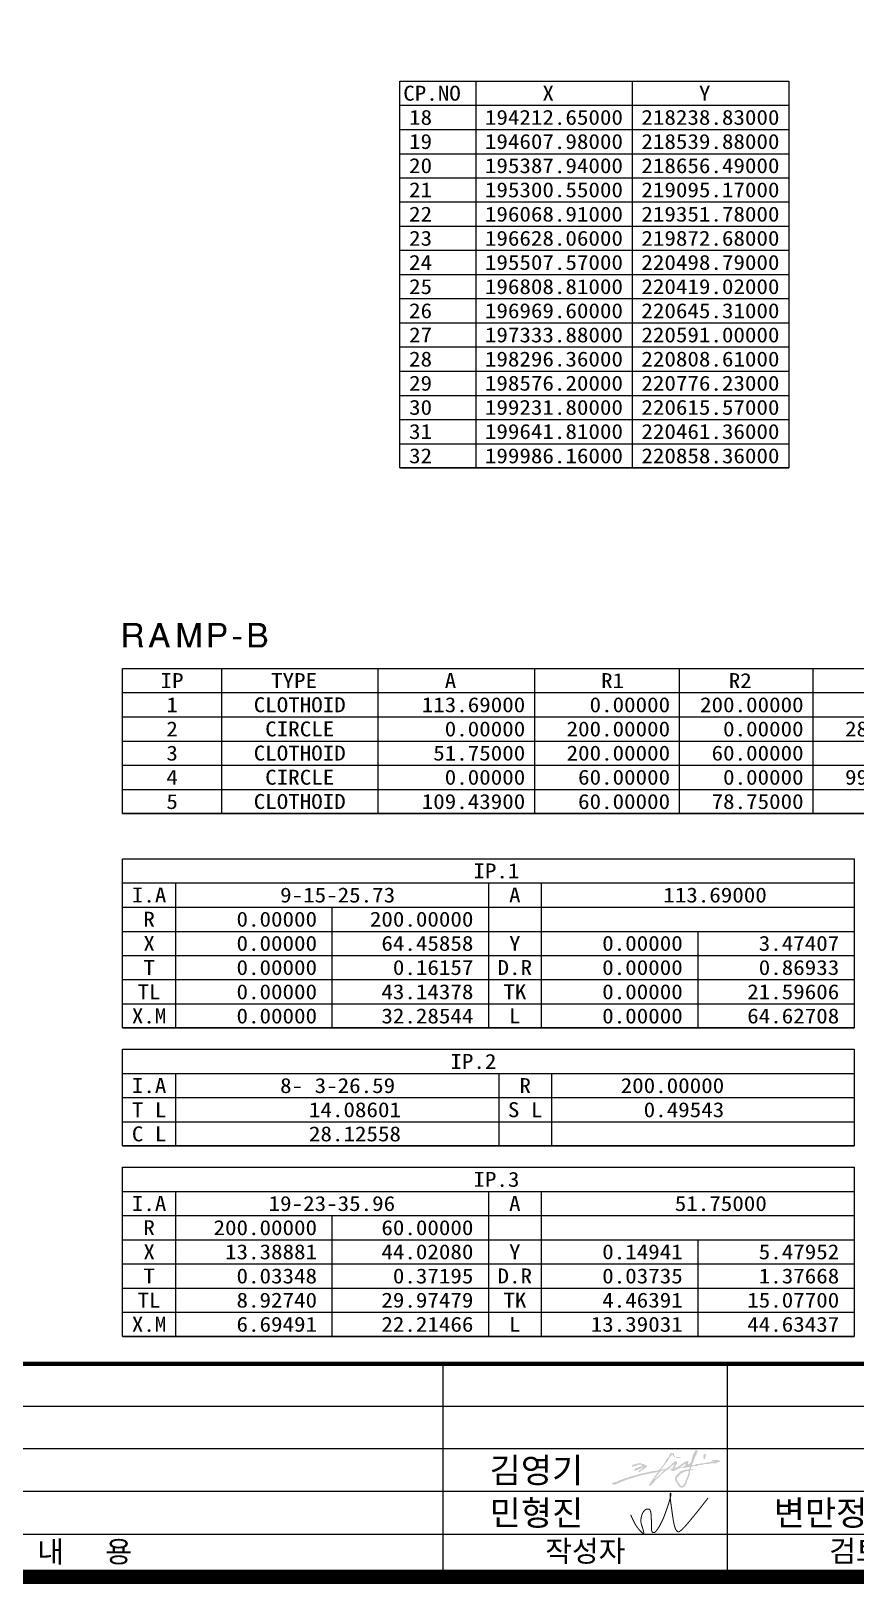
# Model space of a CAD drawing. Header units: feet. Extents: x 229381 to 233586, y 197484 to 200454.
# Drawn here: x 231446 to 232027, y 197579 to 198672 of the extents above; entities that cross this region are included whole.
import ezdxf
from ezdxf.enums import TextEntityAlignment as Align

# ---------------------------------------------------------------- set-up
doc = ezdxf.new("R2010")
doc.units = ezdxf.units.FT
doc.header["$LTSCALE"] = 10
doc.header["$MEASUREMENT"] = 0
for name, color, linetype in [('CA-TABL-LIN1', 4, 'CONTINUOUS'), ('CA-TABL-LIN2', 1, 'CONTINUOUS'), ('CA-TABL-TEX2', 3, 'CONTINUOUS'), ('CX-BORD', 3, 'CONTINUOUS'), ('CX-BORD-LIN1', 4, 'CONTINUOUS'), ('CX-BORD-LIN2', 3, 'CONTINUOUS'), ('CX-BORD-TEX2', 7, 'CONTINUOUS'), ('CX-BORD-TEX3', 6, 'CONTINUOUS'), ('CZ-TEX1', 6, 'CONTINUOUS')]:
    doc.layers.add(name, color=color, linetype=linetype)
doc.styles.add('RP2', font='DotumChe.ttf')
doc.styles.add('TB_TEXT', font='DotumChe.ttf')
doc.styles.add('TB_WBTXT', font='H2GTRE.TTF')
doc.styles.add('TB_WMTXT', font='DotumChe.ttf')

# ---------------------------------------------------------------- blocks, each defined once
blk = doc.blocks.new('CXBLKA1-KHCA')
at = {"layer": 'CX-BORD-TEX3'}
h = blk.add_hatch(color=256, dxfattribs=at)
h.paths.add_polyline_path([(482.7, 17.26), (482.68, 17.24), (482.66, 17.12), (482.62, 17.04), (482.65, 16.95), (482.61, 16.8), (482.65, 16.75), (482.64, 16.67), (482.76, 16.59), (482.85, 16.58), (482.9, 16.67), (482.85, 16.83), (482.93, 16.93), (482.97, 17.1), (483.04, 17.18), (482.92, 17.29)], flags=17)
h.paths.add_polyline_path([(478.82, 16.88), (478.8, 16.87), (478.77, 16.82), (478.84, 16.75), (479.07, 16.73), (479.4, 16.75), (479.45, 16.83), (479.38, 16.89)], flags=17)
h.paths.add_polyline_path([(480.27, 14.9), (480.2, 14.89), (479.54, 14.59), (479.04, 14.14), (478.85, 13.73), (479.11, 13.24), (479.43, 12.86), (479.56, 12.79), (479.71, 12.81), (480.07, 13.28), (480.07, 13.47), (480.4, 14.15), (480.57, 14.79), (480.53, 14.9)], flags=16)
h.paths.add_polyline_path([(480.12, 15.94), (480.1, 15.93), (480, 15.86), (479.88, 15.83), (479.77, 15.7), (479.64, 15.64), (479.45, 15.57), (479.44, 15.51), (479.54, 15.46), (479.74, 15.47), (479.8, 15.56), (479.93, 15.62), (480.02, 15.61), (480.04, 15.58), (480.08, 15.63), (480.11, 15.69), (480.09, 15.75), (480.09, 15.84), (480.18, 15.85), (480.17, 15.93)], flags=16)
h.paths.add_polyline_path([(478.56, 15.25), (478.53, 15.23), (478.45, 15.21), (478.43, 15.16), (478.49, 15.12), (478.59, 15.14), (478.59, 15.22)], flags=16)
h.paths.add_polyline_path([(478.55, 15.77), (478.54, 15.88), (477.8, 15.34), (477.67, 15.25), (478.13, 15.23), (478.24, 15.23), (478.4, 15.56)], flags=16)
h.paths.add_polyline_path([(476.92, 14.99), (476.71, 14.96), (476.23, 14.47), (476.06, 14.18), (475.88, 13.98), (475.64, 13.71), (475.86, 13.84), (476.18, 14.11), (476.61, 14.51), (476.9, 14.79), (477.1, 14.96)], flags=16)
h.paths.add_polyline_path([(469.74, 13.13), (469.77, 13.16), (469.84, 13.25), (470.07, 13.29), (470.19, 13.33), (470.24, 13.38), (470.47, 13.37), (470.53, 13.49), (470.79, 13.54), (470.9, 13.64), (471.1, 13.66), (471.26, 13.78), (471.43, 13.78), (471.51, 13.87), (471.98, 13.95), (472.32, 14.12), (472.87, 14.24), (473.35, 14.37), (473.97, 14.55), (474.69, 14.71), (475.44, 14.87), (476.15, 14.97), (476.32, 14.99), (476.65, 15.37), (476.93, 15.69), (477.23, 16.15), (477.41, 16.51), (477.75, 16.84), (477.92, 17.31), (478.08, 17.45), (478.41, 17.43), (478.48, 17.23), (478.54, 17.04), (478.62, 16.98), (478.68, 16.9), (478.58, 16.85), (478.4, 16.96), (478.32, 17.11), (478.25, 17.22), (478.15, 17.22), (478.15, 17.08), (478, 16.96), (477.92, 16.8), (477.78, 16.64), (477.69, 16.46), (477.56, 16.3), (477.45, 16.14), (477.34, 16.03), (477.25, 15.83), (477.13, 15.69), (476.72, 15.19), (476.59, 15.1), (477.05, 15.13), (477.31, 15.19), (477.68, 15.45), (478.03, 15.73), (478.33, 16.03), (478.58, 16.2), (478.7, 16.29), (478.89, 16.23), (478.91, 15.98), (478.76, 15.75), (478.62, 15.44), (478.52, 15.43), (478.57, 15.37), (478.84, 15.38), (479.33, 15.65), (479.53, 15.87), (479.82, 16.02), (479.99, 16.16), (480.22, 16.27), (480.44, 16.3), (480.56, 16.22), (480.48, 16.08), (480.44, 15.96), (480.45, 15.78), (480.59, 15.9), (480.8, 16.02), (480.92, 16.23), (480.99, 16.58), (481.13, 17.04), (481.22, 17.3), (481.32, 17.49), (481.42, 17.63), (481.51, 17.8), (481.76, 17.83), (481.81, 17.66), (481.74, 17.55), (481.68, 17.32), (481.64, 17.2), (481.53, 17.05), (481.44, 16.84), (481.36, 16.63), (481.27, 16.49), (481.26, 16.3), (481.2, 16.14), (481.13, 15.99), (481.06, 15.84), (481.04, 15.74), (481.41, 15.74), (481.51, 15.85), (481.76, 15.89), (482.04, 15.89), (482.31, 15.96), (482.77, 16.01), (482.95, 16.05), (483.23, 16.13), (483.52, 16.11), (483.68, 16.21), (483.91, 16.24), (484.27, 16.26), (484.32, 16.32), (483.8, 16.34), (483.87, 16.46), (484.13, 16.46), (484.72, 16.46), (484.88, 16.35), (485.07, 16.32), (484.97, 16.24), (484.86, 16.16), (484.58, 16.13), (484.43, 15.99), (483.7, 15.99), (483.34, 15.87), (482.72, 15.88), (482.48, 15.75), (481.99, 15.75), (481.7, 15.62), (481.24, 15.63), (481.05, 15.53), (480.92, 15.44), (480.87, 15.25), (480.85, 15.14), (481.18, 15.15), (481.23, 15.03), (480.91, 14.99), (480.74, 15.01), (480.69, 14.35), (480.48, 13.83), (480.31, 13.45), (480.24, 13.14), (480.07, 12.86), (479.73, 12.56), (479.32, 12.6), (478.94, 13.13), (478.63, 13.62), (478.68, 14.1), (479.35, 14.83), (480.01, 15.05), (480.66, 15.15), (480.74, 15.45), (480.63, 15.49), (480.42, 15.47), (480.29, 15.38), (479.45, 15.37), (478.95, 15.16), (478.7, 15), (478.46, 14.91), (478.14, 14.91), (478.09, 15.12), (477.71, 15.15), (477.34, 14.94), (476.68, 14.38), (476.38, 14.02), (476.04, 13.79), (475.64, 13.29), (475.29, 12.94), (475, 12.76), (474.94, 12.92), (475.33, 13.51), (475.94, 14.36), (476.23, 14.8), (475.77, 14.67), (475.39, 14.61), (475.07, 14.54), (474.04, 14.33), (472.84, 14), (471.64, 13.6), (470.86, 13.28), (470.17, 12.98), (469.83, 13.02)])
h.paths.add_polyline_path([(472.52, 15.56), (472.53, 15.6), (472.62, 15.67), (472.66, 15.8), (472.77, 15.8), (472.89, 15.84), (473.04, 15.86), (473.25, 15.86), (473.31, 15.98), (473.81, 15.98), (473.95, 15.93), (474, 15.86), (474.21, 15.88), (474.3, 15.78), (474.41, 15.78), (474.44, 15.7), (474.51, 15.65), (474.55, 15.7), (474.61, 15.74), (474.68, 15.72), (474.7, 15.66), (474.65, 15.58), (474.64, 15.45), (474.51, 15.36), (474.1, 15.07), (473.67, 14.81), (473.59, 14.73), (473.5, 14.75), (473.48, 14.87), (473.54, 14.92), (473.82, 15.08), (473.99, 15.2), (474.05, 15.31), (474.16, 15.3), (474.17, 15.41), (474.07, 15.44), (473.97, 15.37), (473.98, 15.3), (473.81, 15.29), (473.72, 15.2), (473.51, 15.15), (473.47, 15.09), (473.22, 15.05), (473.07, 14.94), (472.91, 14.95), (472.92, 15.12), (473.01, 15.26), (473.19, 15.31), (473.32, 15.31), (473.44, 15.39), (473.65, 15.51), (473.88, 15.55), (474.04, 15.54), (473.94, 15.65), (473.96, 15.74), (473.91, 15.77), (473.61, 15.8), (473.4, 15.79), (473.31, 15.7), (473.23, 15.61), (472.92, 15.61), (472.76, 15.51), (472.59, 15.51)], flags=17)
at = {"layer": 'CX-BORD-LIN1', "const_width": 2}
blk.add_lwpolyline([(796, 0), (0, 0), (0, 554), (796, 554)], close=True, dxfattribs=at)
at = {"layer": 'CX-BORD-LIN1'}
for points, const_width in [([(796, 30), (0, 30)], 0.6), ([(566, 6), (270, 6)], 0.2)]:
    blk.add_lwpolyline(points, dxfattribs=dict(at, const_width=const_width))
for points in [[(446, 0), (446, 30)], [(486, 0), (486, 30)]]:
    blk.add_lwpolyline(points, dxfattribs=at)
at = {"layer": 'CX-BORD-LIN2'}
for points in [[(566, 24), (270, 24)], [(566, 18), (270, 18)], [(566, 12), (270, 12)]]:
    blk.add_lwpolyline(points, dxfattribs=at)
at = {"layer": 'CX-BORD-TEX3', "const_width": 0.143}
blk.add_lwpolyline([(472.39, 8.74), (472.61, 8.23), (472.82, 7.8), (473.01, 7.44), (473.19, 7.15), (473.36, 6.91), (473.51, 6.72), (473.64, 6.57), (473.77, 6.44), (473.87, 6.33), (473.96, 6.25), (474.04, 6.18), (474.11, 6.14), (474.16, 6.11), (474.19, 6.11), (474.22, 6.13), (474.23, 6.16), (474.23, 6.22), (474.22, 6.29), (474.21, 6.38), (474.18, 6.48), (474.15, 6.59), (474.12, 6.7), (474.08, 6.81), (474.05, 6.93), (474.01, 7.03), (473.98, 7.14), (473.95, 7.24), (473.92, 7.33), (473.89, 7.43), (473.87, 7.52), (473.85, 7.61), (473.84, 7.7), (473.83, 7.79), (473.83, 7.88), (473.83, 7.97), (473.83, 8.06), (473.84, 8.15), (473.85, 8.24), (473.87, 8.34), (473.89, 8.43), (473.92, 8.53), (473.94, 8.63), (473.97, 8.72), (474.01, 8.82), (474.04, 8.91), (474.08, 9), (474.13, 9.08), (474.17, 9.15), (474.22, 9.22), (474.27, 9.28), (474.32, 9.34), (474.38, 9.38), (474.43, 9.42), (474.48, 9.46), (474.53, 9.48), (474.58, 9.51), (474.63, 9.52), (474.68, 9.54), (474.72, 9.55), (474.76, 9.55), (474.8, 9.55), (474.84, 9.55), (474.88, 9.55), (474.91, 9.54), (474.95, 9.53), (474.98, 9.52), (475.01, 9.51), (475.04, 9.49), (475.06, 9.47), (475.09, 9.44), (475.11, 9.41), (475.13, 9.36), (475.16, 9.31), (475.18, 9.25), (475.2, 9.18), (475.21, 9.09), (475.23, 8.99), (475.25, 8.87), (475.26, 8.74), (475.27, 8.59), (475.28, 8.41), (475.29, 8.23), (475.3, 8.03), (475.3, 7.83), (475.31, 7.63), (475.31, 7.43), (475.32, 7.25), (475.32, 7.09), (475.32, 6.96), (475.32, 6.84), (475.33, 6.74), (475.33, 6.66), (475.34, 6.59), (475.34, 6.53), (475.35, 6.48), (475.37, 6.44), (475.39, 6.4), (475.41, 6.36), (475.43, 6.32), (475.46, 6.29), (475.49, 6.27), (475.52, 6.25), (475.56, 6.24), (475.6, 6.23), (475.64, 6.23), (475.69, 6.23), (475.74, 6.25), (475.79, 6.28), (475.85, 6.33), (475.91, 6.39), (475.99, 6.47), (476.07, 6.57), (476.16, 6.69), (476.25, 6.83), (476.36, 7), (476.47, 7.18), (476.58, 7.4), (476.7, 7.63), (476.83, 7.89), (476.95, 8.17), (477.08, 8.47), (477.2, 8.79), (477.32, 9.12), (477.44, 9.45), (477.55, 9.77), (477.65, 10.08), (477.75, 10.37), (477.82, 10.62), (477.89, 10.84), (477.94, 11.03), (477.98, 11.18), (478.01, 11.31), (478.03, 11.41), (478.04, 11.49), (478.05, 11.56), (478.06, 11.61), (478.06, 11.66), (478.06, 11.7), (478.05, 11.72), (478.05, 11.75), (478.04, 11.76), (478.03, 11.77), (478.02, 11.77), (478, 11.77), (477.99, 11.76), (477.98, 11.75), (477.96, 11.73), (477.95, 11.69), (477.94, 11.65), (477.93, 11.59), (477.93, 11.51), (477.93, 11.42), (477.94, 11.3), (477.95, 11.17), (477.97, 11.01), (477.99, 10.84), (478.01, 10.64), (478.04, 10.44), (478.07, 10.21), (478.1, 9.97), (478.14, 9.71), (478.18, 9.44), (478.21, 9.17), (478.25, 8.89), (478.29, 8.62), (478.33, 8.36), (478.37, 8.11), (478.4, 7.88), (478.44, 7.68), (478.48, 7.49), (478.52, 7.33), (478.55, 7.19), (478.59, 7.06), (478.63, 6.94), (478.67, 6.84), (478.71, 6.75), (478.75, 6.67), (478.79, 6.6), (478.83, 6.54), (478.88, 6.48), (478.92, 6.44), (478.96, 6.4), (479, 6.37), (479.04, 6.35), (479.08, 6.33), (479.13, 6.33), (479.17, 6.34), (479.23, 6.36), (479.3, 6.41), (479.38, 6.47), (479.48, 6.55), (479.6, 6.66), (479.75, 6.8), (479.94, 6.99), (480.2, 7.28), (480.55, 7.68), (481.01, 8.24), (481.61, 8.97), (482.36, 9.91), (483.29, 11.1)], dxfattribs=at)
at = {"layer": 'CX-BORD-LIN1', "style": 'TB_TEXT'}
for tag, height, p in [('TR_RDAT4', 3.5, (317.5, 27)), ('TR_DGN4', 3.5, (459.12, 27)), ('TR_CHK4', 3.5, (499.12, 27)), ('TR_APP4', 3.5, (539.12, 27)), ('TR_RNUM4', 3, (285.11, 26.64)), ('TR_RNUM3', 3, (285.11, 20.64)), ('TR_RDAT3', 3.5, (317.5, 21)), ('TR_DGN3', 3.5, (459.12, 21)), ('TR_CHK3', 3.5, (499.12, 21)), ('TR_APP3', 3.5, (539.12, 21)), ('TR_RNUM2', 3, (285.11, 14.64)), ('TR_RDAT2', 3.5, (317.5, 15)), ('TR_DGN2', 3.5, (459.12, 15)), ('TR_CHK2', 3.5, (499.12, 15)), ('TR_APP2', 3.5, (539.12, 15)), ('TR_RNUM1', 3, (285.11, 8.64)), ('TR_RDAT1', 3.5, (317.5, 9)), ('TR_DGN1', 3.5, (459.12, 9)), ('TR_CHK1', 3.5, (499.12, 9)), ('TR_APP1', 3.5, (539.12, 9))]:
    blk.add_attdef(tag, text='', height=height, dxfattribs=at).set_placement(p, align=Align.MIDDLE_CENTER)
for tag, p in [('TR_RCON4', (342.3, 27)), ('TR_RCON3', (342.3, 21)), ('TR_RCON2', (342.3, 15)), ('TR_RCON1', (342.3, 9))]:
    blk.add_attdef(tag, text='', height=3.5, dxfattribs=at).set_placement(p, align=Align.MIDDLE_LEFT)
at = {"layer": 'CX-BORD-LIN2', "style": 'TB_TEXT'}
blk.add_attdef('TD_VERSION', text='', height=3, rotation=90, dxfattribs=at).set_placement((800.5, 48.01), align=Align.MIDDLE_CENTER)
at = {"layer": 'CX-BORD-TEX2', "style": 'TB_WMTXT'}
for tag, height, p in [('TB_CNAME', 5, (15.34, 531.83)), ('TB_CSCOP', 4, (16.63, 523.83))]:
    blk.add_attdef(tag, text='', height=height, dxfattribs=at).set_placement(p, align=Align.BOTTOM_LEFT)
at = {"layer": 'CX-BORD-TEX2', "style": 'TB_WBTXT'}
for tag, height, p in [('TB_MTITIL', 10, (398, 533.33)), ('TB_STITL', 7, (398, 518.33))]:
    blk.add_attdef(tag, text='', height=height, dxfattribs=at).set_placement(p, align=Align.MIDDLE_CENTER)
at = {"layer": 'CX-BORD-TEX3', "style": 'TB_TEXT'}
for s, p in [('내   용', (395.5, 3.58)), ('작성자', (466, 3.66)), ('검토자', (506, 3.66))]:
    blk.add_text(s, height=3, dxfattribs=at).set_placement(p, align=Align.MIDDLE)
for tag, height, p in [('TD_DCOMP', 4.5, (217.5, 25)), ('TD_CSECT', 4.5, (611, 25)), ('TD_CDIST', 4.5, (656, 25)), ('TD_DNAME_TOP', 4.5, (755, 25)), ('TD_DNAME_MAIN', 4.5, (755, 19.01)), ('TD_HSCAL', 4.5, (626.7, 15.24)), ('TD_VSCAL', 4.5, (655.78, 15.24)), ('TD_CCOMP', 4.5, (217.5, 15)), ('TD_DNAME_BOT', 3, (755, 13.65)), ('TD_CNAME', 5, (65, 5.75)), ('TD_FIELD', 4.5, (182.5, 5.53)), ('TD_CSTEP', 4.5, (253.24, 5.53)), ('TD_DWGCODE', 4.5, (641, 5.39)), ('TD_DWGNO', 4.5, (755, 5.39))]:
    blk.add_attdef(tag, text='', height=height, dxfattribs=at).set_placement(p, align=Align.MIDDLE_CENTER)

msp = doc.modelspace()

# ---------------------------------------------------------------- linework, layer by layer
at = {"layer": 'CA-TABL-LIN1', "linetype": 'Continuous'}
for p, q in [((231705.4, 198636.7), (231979.2, 198636.7)), ((231705.4, 198364.5), (231705.4, 198636.7)), ((231979.2, 198636.7), (231979.2, 198364.5)), ((231979.2, 198364.5), (231705.4, 198364.5)), ((231705.4, 198364.5), (231979.2, 198364.5)), ((231510.2, 198223.3), (232090.1, 198223.3)), ((231510.2, 198121.2), (231510.2, 198223.3)), ((232090.1, 198121.2), (231510.2, 198121.2)), ((231510.2, 198121.2), (232090.1, 198121.2)), ((231510.2, 198089.4), (232025.3, 198089.4)), ((231510.2, 197970.3), (231510.2, 198089.4)), ((232025.3, 198089.4), (232025.3, 197970.3)), ((232025.3, 197970.3), (231510.2, 197970.3)), ((231510.2, 197970.3), (232025.3, 197970.3)), ((231510.2, 197955.3), (232025.3, 197955.3)), ((231510.2, 197887.3), (231510.2, 197955.3)), ((232025.3, 197955.3), (232025.3, 197887.3)), ((232025.3, 197887.3), (231510.2, 197887.3)), ((231510.2, 197887.3), (232025.3, 197887.3)), ((231510.2, 197872.3), (232025.3, 197872.3)), ((231510.2, 197753.2), (231510.2, 197872.3)), ((232025.3, 197872.3), (232025.3, 197753.2)), ((232025.3, 197753.2), (231510.2, 197753.2)), ((231510.2, 197753.2), (232025.3, 197753.2))]:
    msp.add_line(p, q, dxfattribs=at)
at = {"layer": 'CA-TABL-LIN2', "linetype": 'Continuous'}
for p, q in [((231758.9, 198636.7), (231758.9, 198364.5)), ((231869, 198636.7), (231869, 198364.5)), ((231705.4, 198619.7), (231979.2, 198619.7)), ((231705.4, 198602.6), (231979.2, 198602.6)), ((231705.4, 198585.6), (231979.2, 198585.6)), ((231705.4, 198568.6), (231979.2, 198568.6)), ((231705.4, 198551.6), (231979.2, 198551.6)), ((231705.4, 198534.6), (231979.2, 198534.6)), ((231705.4, 198517.6), (231979.2, 198517.6)), ((231705.4, 198500.6), (231979.2, 198500.6)), ((231705.4, 198483.6), (231979.2, 198483.6)), ((231705.4, 198466.6), (231979.2, 198466.6)), ((231705.4, 198449.6), (231979.2, 198449.6)), ((231705.4, 198432.5), (231979.2, 198432.5)), ((231705.4, 198415.5), (231979.2, 198415.5)), ((231705.4, 198398.5), (231979.2, 198398.5)), ((231705.4, 198381.5), (231979.2, 198381.5)), ((231579.8, 198223.3), (231579.8, 198121.2)), ((231690, 198223.3), (231690, 198121.2)), ((231800.2, 198223.3), (231800.2, 198121.2)), ((231902.2, 198223.3), (231902.2, 198121.2)), ((231996.2, 198223.3), (231996.2, 198121.2)), ((231510.2, 198206.3), (232090.1, 198206.3)), ((231510.2, 198189.2), (232090.1, 198189.2)), ((231510.2, 198172.2), (232090.1, 198172.2)), ((231510.2, 198155.2), (232090.1, 198155.2)), ((231510.2, 198138.2), (232090.1, 198138.2)), ((231510.2, 198072.4), (232025.3, 198072.4)), ((231547.4, 198072.4), (231547.4, 197970.3)), ((231767.8, 198072.4), (231767.8, 197970.3)), ((231805, 198072.4), (231805, 197970.3)), ((231510.2, 198055.3), (232025.3, 198055.3)), ((231657.6, 198055.3), (231657.6, 197970.3)), ((231510.2, 198038.3), (232025.3, 198038.3)), ((231915.2, 198038.3), (231915.2, 197970.3)), ((231510.2, 198021.3), (232025.3, 198021.3)), ((231510.2, 198004.3), (232025.3, 198004.3)), ((231510.2, 197987.3), (232025.3, 197987.3)), ((231510.2, 197938.3), (232025.3, 197938.3)), ((231547.4, 197938.3), (231547.4, 197887.3)), ((231775, 197938.3), (231775, 197887.3)), ((231812.3, 197938.3), (231812.3, 197887.3)), ((231510.2, 197921.3), (232025.3, 197921.3)), ((231510.2, 197904.3), (232025.3, 197904.3)), ((231510.2, 197855.3), (232025.3, 197855.3)), ((231547.4, 197855.3), (231547.4, 197753.2)), ((231767.8, 197855.3), (231767.8, 197753.2)), ((231805, 197855.3), (231805, 197753.2)), ((231510.2, 197838.3), (232025.3, 197838.3)), ((231657.6, 197838.3), (231657.6, 197753.2)), ((231510.2, 197821.3), (232025.3, 197821.3)), ((231915.2, 197821.3), (231915.2, 197753.2)), ((231510.2, 197804.2), (232025.3, 197804.2)), ((231510.2, 197787.2), (232025.3, 197787.2)), ((231510.2, 197770.2), (232025.3, 197770.2))]:
    msp.add_line(p, q, dxfattribs=at)
at = {"layer": 'CZ-TEX1'}
for points in [[(231510.8, 198255.3), (231510.8, 198255.2), (231510.8, 198255.3), (231520.3, 198255.2)], [(231510.8, 198255.2), (231510.8, 198254.5), (231520.3, 198255.2), (231522.3, 198254.5)], [(231510.8, 198254.5), (231510.8, 198253.8), (231522.3, 198254.5), (231523.1, 198253.8)], [(231510.8, 198253.8), (231510.8, 198253.4), (231523.1, 198253.8), (231523.3, 198253.4)], [(231510.8, 198253.4), (231510.8, 198253), (231513.1, 198253.4), (231513.1, 198253)], [(231510.8, 198253), (231510.8, 198252.3), (231513.1, 198253), (231513.1, 198252.3)], [(231510.8, 198252.3), (231510.8, 198252), (231513.1, 198252.3), (231513.1, 198252)], [(231510.8, 198252), (231510.8, 198251), (231513.1, 198252), (231513.1, 198251)], [(231510.8, 198251), (231510.8, 198249.5), (231513.1, 198251), (231513.1, 198249.5)], [(231510.8, 198249.5), (231510.8, 198249.2), (231513.1, 198249.5), (231513.1, 198249.2)], [(231510.8, 198249.2), (231510.8, 198248.7), (231513.1, 198249.2), (231513.1, 198248.7)], [(231510.8, 198248.7), (231510.8, 198248.3), (231513.1, 198248.7), (231513.1, 198248.3)], [(231510.8, 198248.3), (231510.8, 198247.6), (231513.1, 198248.3), (231513.1, 198247.6)], [(231510.8, 198247.6), (231510.8, 198247.5), (231513.1, 198247.6), (231513.1, 198247.5)], [(231510.8, 198247.5), (231510.8, 198247.4), (231513.1, 198247.5), (231513.1, 198247.4)], [(231510.8, 198247.4), (231510.8, 198246.7), (231522.6, 198247.4), (231521.8, 198246.7)], [(231510.8, 198246.7), (231510.8, 198246.5), (231521.8, 198246.7), (231521.8, 198246.5)], [(231519.6, 198247.5), (231519.3, 198247.4), (231522.7, 198247.5), (231522.6, 198247.4)], [(231519.5, 198253.4), (231520.6, 198253), (231523.3, 198253.4), (231523.4, 198253)], [(231520.2, 198247.6), (231519.6, 198247.5), (231522.8, 198247.6), (231522.7, 198247.5)], [(231521, 198248.3), (231520.2, 198247.6), (231523.3, 198248.3), (231522.8, 198247.6)], [(231520.6, 198253), (231521.3, 198252.3), (231523.4, 198253), (231523.7, 198252.3)], [(231521.3, 198248.7), (231521, 198248.3), (231523.5, 198248.7), (231523.3, 198248.3)], [(231521.3, 198252.3), (231521.4, 198252), (231523.7, 198252.3), (231523.8, 198252)], [(231521.5, 198249.2), (231521.3, 198248.7), (231523.7, 198249.2), (231523.5, 198248.7)], [(231521.4, 198252), (231521.7, 198251), (231523.8, 198252), (231523.8, 198251)], [(231521.6, 198249.5), (231521.5, 198249.2), (231523.8, 198249.5), (231523.7, 198249.2)], [(231521.7, 198251), (231521.6, 198249.5), (231523.8, 198251), (231523.8, 198249.5)], [(231532.4, 198248.7), (231531.7, 198246.6), (231534.7, 198248.7), (231533.9, 198246.6)], [(231533.7, 198252.1), (231532.4, 198248.7), (231535.9, 198252.1), (231534.7, 198248.7)], [(231533.8, 198252.3), (231533.7, 198252.1), (231536, 198252.3), (231536.3, 198252.1)], [(231534.8, 198255.2), (231533.8, 198252.3), (231537.6, 198255.2), (231538.6, 198252.3)], [(231534.9, 198255.3), (231537.6, 198255.2), (231534.9, 198255.3), (231534.8, 198255.2)], [(231536, 198252.3), (231535.9, 198252.1), (231538.6, 198252.3), (231538.7, 198252.1)], [(231536.3, 198252.1), (231537.4, 198248.7), (231538.7, 198252.1), (231539.9, 198248.7)], [(231537.4, 198248.7), (231538.1, 198246.6), (231539.9, 198248.7), (231540.6, 198246.6)], [(231548.9, 198255.3), (231548.9, 198255.2), (231548.9, 198255.3), (231552.1, 198255.2)], [(231548.9, 198255.2), (231548.9, 198254.3), (231552.1, 198255.2), (231552.4, 198254.3)], [(231548.9, 198254.3), (231548.9, 198251.7), (231552.4, 198254.3), (231553.3, 198251.7)], [(231548.9, 198251.7), (231548.9, 198251.6), (231553.3, 198251.7), (231553.3, 198251.6)], [(231548.9, 198251.6), (231548.9, 198248), (231551.2, 198251.6), (231551.2, 198248)], [(231548.9, 198248), (231548.9, 198247.7), (231551.2, 198248), (231551.2, 198247.7)], [(231548.9, 198247.7), (231548.9, 198246.7), (231551.2, 198247.7), (231551.2, 198246.7)], [(231548.9, 198246.7), (231548.9, 198246.1), (231551.2, 198246.7), (231551.2, 198246.1)], [(231551.3, 198251.6), (231551.4, 198251.6), (231553.3, 198251.6), (231553.4, 198251.6)], [(231551.4, 198251.6), (231552.5, 198248), (231553.4, 198251.6), (231554.5, 198248)], [(231552.5, 198248), (231552.7, 198247.7), (231554.5, 198248), (231554.6, 198247.7)], [(231552.7, 198247.7), (231553, 198246.7), (231554.6, 198247.7), (231555, 198246.7)], [(231553, 198246.7), (231553.2, 198246.1), (231555, 198246.7), (231555.2, 198246.1)], [(231559, 198246.7), (231558.8, 198246.1), (231561, 198246.7), (231560.8, 198246.1)], [(231559.3, 198247.7), (231559, 198246.7), (231561.3, 198247.7), (231561, 198246.7)], [(231559.4, 198248), (231559.3, 198247.7), (231561.4, 198248), (231561.3, 198247.7)], [(231560.6, 198251.6), (231559.4, 198248), (231562.6, 198251.6), (231561.4, 198248)], [(231560.7, 198251.7), (231560.6, 198251.6), (231562.9, 198251.7), (231562.9, 198251.6)], [(231560.6, 198251.6), (231560.6, 198251.6), (231562.7, 198251.6), (231562.6, 198251.6)], [(231561.5, 198254.3), (231560.7, 198251.7), (231565.1, 198254.3), (231565.1, 198251.7)], [(231561.9, 198255.2), (231561.5, 198254.3), (231565.1, 198255.2), (231565.1, 198254.3)], [(231561.9, 198255.3), (231561.9, 198255.2), (231565.1, 198255.3), (231565.1, 198255.2)], [(231562.9, 198251.7), (231562.7, 198251.6), (231565.1, 198251.7), (231565.1, 198251.6)], [(231562.9, 198251.6), (231562.9, 198248), (231565.1, 198251.6), (231565.1, 198248)], [(231562.9, 198248), (231562.9, 198247.7), (231565.1, 198248), (231565.1, 198247.7)], [(231562.9, 198247.7), (231562.9, 198246.7), (231565.1, 198247.7), (231565.1, 198246.7)], [(231562.9, 198246.7), (231562.9, 198246.1), (231565.1, 198246.7), (231565.1, 198246.1)], [(231570.9, 198255.3), (231570.9, 198254.9), (231579.1, 198255.3), (231580.7, 198254.9)], [(231570.9, 198254.9), (231570.9, 198254.5), (231580.7, 198254.9), (231581.4, 198254.5)], [(231570.9, 198254.5), (231570.9, 198253.7), (231581.4, 198254.5), (231582.3, 198253.7)], [(231570.9, 198253.7), (231570.9, 198253.4), (231582.3, 198253.7), (231582.5, 198253.4)], [(231570.9, 198253.4), (231570.9, 198253.1), (231573.1, 198253.4), (231573.1, 198253.1)], [(231570.9, 198253.1), (231570.9, 198252.7), (231573.1, 198253.1), (231573.1, 198252.7)], [(231570.9, 198252.7), (231570.9, 198252.3), (231573.1, 198252.7), (231573.1, 198252.3)], [(231570.9, 198252.3), (231570.9, 198251.4), (231573.1, 198252.3), (231573.1, 198251.4)], [(231570.9, 198251.4), (231570.9, 198250.9), (231573.1, 198251.4), (231573.1, 198250.9)], [(231570.9, 198250.9), (231570.9, 198249.8), (231573.1, 198250.9), (231573.1, 198249.8)], [(231570.9, 198249.8), (231570.9, 198249.6), (231573.1, 198249.8), (231573.1, 198249.6)], [(231570.9, 198249.6), (231570.9, 198248.6), (231573.1, 198249.6), (231573.1, 198248.6)], [(231570.9, 198248.6), (231570.9, 198248.5), (231573.1, 198248.6), (231573.1, 198248.5)], [(231570.9, 198248.5), (231570.9, 198247.6), (231573.1, 198248.5), (231573.1, 198247.6)], [(231570.9, 198247.6), (231570.9, 198247.5), (231573.1, 198247.6), (231573.1, 198247.5)], [(231570.9, 198247.5), (231570.9, 198247.3), (231573.1, 198247.5), (231573.1, 198247.3)], [(231570.9, 198247.3), (231570.9, 198246.7), (231582.5, 198247.3), (231581.9, 198246.7)], [(231570.9, 198246.7), (231570.9, 198246.3), (231581.9, 198246.7), (231581.6, 198246.3)], [(231579.3, 198247.5), (231578.9, 198247.3), (231582.6, 198247.5), (231582.5, 198247.3)], [(231579, 198253.4), (231579.7, 198253.1), (231582.5, 198253.4), (231582.6, 198253.1)], [(231579.8, 198247.6), (231579.3, 198247.5), (231582.7, 198247.6), (231582.6, 198247.5)], [(231579.7, 198253.1), (231580.2, 198252.7), (231582.6, 198253.1), (231582.9, 198252.7)], [(231580.7, 198248.5), (231579.8, 198247.6), (231583.1, 198248.5), (231582.7, 198247.6)], [(231580.2, 198252.7), (231580.6, 198252.3), (231582.9, 198252.7), (231583, 198252.3)], [(231580.6, 198252.3), (231581, 198251.4), (231583, 198252.3), (231583.2, 198251.4)], [(231581.1, 198249.6), (231580.7, 198248.6), (231583.2, 198249.6), (231583.1, 198248.6)], [(231580.7, 198248.6), (231580.7, 198248.5), (231583.1, 198248.6), (231583.1, 198248.5)], [(231581, 198251.4), (231581, 198250.9), (231583.2, 198251.4), (231583.3, 198250.9)], [(231581, 198250.9), (231581, 198249.8), (231583.3, 198250.9), (231583.3, 198249.8)], [(231581, 198249.8), (231581.1, 198249.6), (231583.3, 198249.8), (231583.2, 198249.6)], [(231599.1, 198255.3), (231599.1, 198255.2), (231599.1, 198255.3), (231607.7, 198255.2)], [(231599.1, 198255.2), (231599.1, 198254.5), (231607.7, 198255.2), (231609.4, 198254.5)], [(231599.1, 198254.5), (231599.1, 198253.4), (231609.4, 198254.5), (231610.5, 198253.4)], [(231599.1, 198253.4), (231599.1, 198253.3), (231601.4, 198253.4), (231601.4, 198253.3)], [(231599.1, 198253.3), (231599.1, 198252.7), (231601.4, 198253.3), (231601.4, 198252.7)], [(231599.1, 198252.7), (231599.1, 198252), (231601.4, 198252.7), (231601.4, 198252)], [(231599.1, 198252), (231599.1, 198251.6), (231601.4, 198252), (231601.4, 198251.6)], [(231599.1, 198251.6), (231599.1, 198251.2), (231601.4, 198251.6), (231601.4, 198251.2)], [(231599.1, 198251.2), (231599.1, 198250.5), (231601.4, 198251.2), (231601.4, 198250.5)], [(231599.1, 198250.5), (231599.1, 198249.7), (231601.4, 198250.5), (231601.4, 198249.7)], [(231599.1, 198249.7), (231599.1, 198249.6), (231601.4, 198249.7), (231601.4, 198249.6)], [(231599.1, 198249.6), (231599.1, 198248.8), (231601.4, 198249.6), (231601.4, 198248.8)], [(231599.1, 198248.8), (231599.1, 198248.3), (231601.4, 198248.8), (231601.4, 198248.3)], [(231599.1, 198248.3), (231599.1, 198248.2), (231601.4, 198248.3), (231601.4, 198248.2)], [(231599.1, 198248.2), (231599.1, 198247.9), (231601.4, 198248.2), (231601.4, 198247.9)], [(231599.1, 198247.9), (231599.1, 198247.1), (231610, 198247.9), (231609.1, 198247.1)], [(231599.1, 198247.1), (231599.1, 198246.7), (231609.1, 198247.1), (231609.8, 198246.7)], [(231599.1, 198246.7), (231599.1, 198246.3), (231609.8, 198246.7), (231610.5, 198246.3)], [(231606.2, 198253.4), (231606.4, 198253.3), (231610.5, 198253.4), (231610.5, 198253.3)], [(231606.4, 198253.3), (231607.9, 198252.7), (231610.5, 198253.3), (231610.8, 198252.7)], [(231607.8, 198248.2), (231606.9, 198247.9), (231610.3, 198248.2), (231610, 198247.9)], [(231607.9, 198248.3), (231607.8, 198248.2), (231610.4, 198248.3), (231610.3, 198248.2)], [(231607.9, 198252.7), (231608.7, 198252), (231610.8, 198252.7), (231611.1, 198252)], [(231608.5, 198248.8), (231607.9, 198248.3), (231610.7, 198248.8), (231610.4, 198248.3)], [(231608.9, 198249.6), (231608.5, 198248.8), (231611.1, 198249.6), (231610.7, 198248.8)], [(231608.7, 198252), (231608.8, 198251.6), (231611.1, 198252), (231611.2, 198251.6)], [(231608.8, 198251.6), (231609, 198251.2), (231611.2, 198251.6), (231611.2, 198251.2)], [(231609, 198251.2), (231608.9, 198250.5), (231611.2, 198251.2), (231611.3, 198250.5)], [(231608.9, 198250.5), (231608.9, 198249.7), (231611.3, 198250.5), (231611.1, 198249.7)], [(231608.9, 198249.7), (231608.9, 198249.6), (231611.1, 198249.7), (231611.1, 198249.6)], [(231510.8, 198246.5), (231510.8, 198245.8), (231521.8, 198246.5), (231522.6, 198245.8)], [(231510.8, 198245.8), (231510.8, 198245.4), (231522.6, 198245.8), (231522.8, 198245.4)], [(231510.8, 198245.4), (231510.8, 198245.2), (231513.1, 198245.4), (231513.1, 198245.2)], [(231510.8, 198245.2), (231510.8, 198244.5), (231513.1, 198245.2), (231513.1, 198244.5)], [(231510.8, 198244.5), (231510.8, 198244.4), (231513.1, 198244.5), (231513.1, 198244.4)], [(231510.8, 198244.4), (231510.8, 198243.7), (231513.1, 198244.4), (231513.1, 198243.7)], [(231510.8, 198243.7), (231510.8, 198242.5), (231513.1, 198243.7), (231513.1, 198242.5)], [(231510.8, 198242.5), (231510.8, 198240.2), (231513.1, 198242.5), (231513.1, 198240.2)], [(231510.8, 198240.2), (231510.8, 198240), (231513.1, 198240.2), (231513.1, 198240)], [(231510.8, 198240), (231510.8, 198238.9), (231513.1, 198240), (231513.1, 198238.9)], [(231510.8, 198238.9), (231510.8, 198238.7), (231513.1, 198238.9), (231513.1, 198238.7)], [(231510.8, 198238.7), (231510.8, 198238.2), (231513.1, 198238.7), (231513.1, 198238.2)], [(231510.8, 198238.2), (231510.8, 198238.1), (231513.1, 198238.2), (231513.1, 198238.1)], [(231519.6, 198245.4), (231520.3, 198245.2), (231522.8, 198245.4), (231522.9, 198245.2)], [(231520.3, 198245.2), (231521.1, 198244.5), (231522.9, 198245.2), (231523.3, 198244.5)], [(231521.1, 198244.5), (231521.1, 198244.4), (231523.3, 198244.5), (231523.3, 198244.4)], [(231521.1, 198244.4), (231521.4, 198243.7), (231523.3, 198244.4), (231523.5, 198243.7)], [(231521.4, 198243.7), (231521.4, 198242.5), (231523.5, 198243.7), (231523.7, 198242.5)], [(231521.4, 198242.5), (231521.5, 198240.2), (231523.7, 198242.5), (231523.9, 198240.2)], [(231521.5, 198240.2), (231521.6, 198240), (231523.9, 198240.2), (231523.9, 198240)], [(231521.6, 198240), (231521.8, 198238.9), (231523.9, 198240), (231524.3, 198238.9)], [(231521.8, 198238.9), (231521.8, 198238.7), (231524.3, 198238.9), (231524.6, 198238.7)], [(231521.8, 198238.7), (231521.9, 198238.2), (231524.6, 198238.7), (231524.6, 198238.2)], [(231521.9, 198238.2), (231524.6, 198238.1), (231524.6, 198238.2), (231524.6, 198238.1)], [(231529.9, 198242), (231528.6, 198238.5), (231532.5, 198242), (231531.2, 198238.5)], [(231528.6, 198238.5), (231528.6, 198238.2), (231531.2, 198238.5), (231531.1, 198238.2)], [(231528.6, 198238.2), (231528.6, 198238.1), (231531.1, 198238.2), (231528.6, 198238.1)], [(231530.4, 198243.2), (231529.9, 198242), (231532.9, 198243.2), (231532.5, 198242)], [(231531.1, 198245.1), (231530.4, 198243.2), (231541.1, 198245.1), (231541.8, 198243.2)], [(231531.7, 198246.6), (231531.1, 198245.1), (231533.9, 198246.6), (231533.4, 198245.1)], [(231538.1, 198246.6), (231538.5, 198245.1), (231540.6, 198246.6), (231541.1, 198245.1)], [(231539.3, 198243.2), (231539.8, 198242), (231541.8, 198243.2), (231542.2, 198242)], [(231539.8, 198242), (231540.9, 198238.5), (231542.2, 198242), (231543.4, 198238.5)], [(231540.9, 198238.5), (231541.1, 198238.2), (231543.4, 198238.5), (231543.5, 198238.2)], [(231541.1, 198238.2), (231543.6, 198238.1), (231543.5, 198238.2), (231543.6, 198238.1)], [(231548.9, 198246.1), (231548.9, 198244.9), (231551.2, 198246.1), (231551.2, 198244.9)], [(231548.9, 198244.9), (231548.9, 198244.8), (231551.2, 198244.9), (231551.2, 198244.8)], [(231548.9, 198244.8), (231548.9, 198241.1), (231551.2, 198244.8), (231551.2, 198241.1)], [(231548.9, 198241.1), (231548.9, 198240.9), (231551.2, 198241.1), (231551.2, 198240.9)], [(231548.9, 198240.9), (231548.9, 198240.5), (231551.2, 198240.9), (231551.2, 198240.5)], [(231548.9, 198240.5), (231548.9, 198238.1), (231551.2, 198240.5), (231551.2, 198238.1)], [(231553.2, 198246.1), (231553.6, 198244.9), (231555.2, 198246.1), (231555.6, 198244.9)], [(231553.6, 198244.9), (231553.6, 198244.8), (231555.6, 198244.9), (231555.6, 198244.8)], [(231553.6, 198244.8), (231554.9, 198241.1), (231555.6, 198244.8), (231556.8, 198241.1)], [(231554.9, 198241.1), (231554.9, 198240.9), (231556.8, 198241.1), (231556.9, 198240.9)], [(231554.9, 198240.9), (231555.1, 198240.5), (231559.1, 198240.9), (231558.9, 198240.5)], [(231555.1, 198240.5), (231555.9, 198238.1), (231558.9, 198240.5), (231558.2, 198238.1)], [(231557.1, 198241.1), (231556.9, 198240.9), (231559.1, 198241.1), (231559.1, 198240.9)], [(231558.4, 198244.8), (231557.1, 198241.1), (231560.3, 198244.8), (231559.1, 198241.1)], [(231558.8, 198246.1), (231558.4, 198244.9), (231560.8, 198246.1), (231560.4, 198244.9)], [(231558.4, 198244.9), (231558.4, 198244.8), (231560.4, 198244.9), (231560.3, 198244.8)], [(231562.9, 198246.1), (231562.9, 198244.9), (231565.1, 198246.1), (231565.1, 198244.9)], [(231562.9, 198244.9), (231562.9, 198244.8), (231565.1, 198244.9), (231565.1, 198244.8)], [(231562.9, 198244.8), (231562.9, 198241.1), (231565.1, 198244.8), (231565.1, 198241.1)], [(231562.9, 198241.1), (231562.9, 198240.9), (231565.1, 198241.1), (231565.1, 198240.9)], [(231562.9, 198240.9), (231562.9, 198240.5), (231565.1, 198240.9), (231565.1, 198240.5)], [(231562.9, 198240.5), (231562.9, 198238.1), (231565.1, 198240.5), (231565.1, 198238.1)], [(231570.9, 198246.3), (231570.9, 198245.8), (231581.6, 198246.3), (231580.8, 198245.8)], [(231570.9, 198245.8), (231570.9, 198245.4), (231580.8, 198245.8), (231579, 198245.4)], [(231570.9, 198245.4), (231570.9, 198238.1), (231573.1, 198245.4), (231573.1, 198238.1)], [(231588, 198245.5), (231588, 198243.9), (231593.7, 198245.5), (231593.7, 198243.9)], [(231599.1, 198246.3), (231599.1, 198245.9), (231610.5, 198246.3), (231610.8, 198245.9)], [(231599.1, 198245.9), (231599.1, 198245.4), (231601.4, 198245.9), (231601.4, 198245.4)], [(231599.1, 198245.4), (231599.1, 198244.7), (231601.4, 198245.4), (231601.4, 198244.7)], [(231599.1, 198244.7), (231599.1, 198243.9), (231601.4, 198244.7), (231601.4, 198243.9)], [(231599.1, 198243.9), (231599.1, 198243.7), (231601.4, 198243.9), (231601.4, 198243.7)], [(231599.1, 198243.7), (231599.1, 198242.5), (231601.4, 198243.7), (231601.4, 198242.5)], [(231599.1, 198242.5), (231599.1, 198242.3), (231601.4, 198242.5), (231601.4, 198242.3)], [(231599.1, 198242.3), (231599.1, 198241.1), (231601.4, 198242.3), (231601.4, 198241.1)], [(231599.1, 198241.1), (231599.1, 198240.5), (231601.4, 198241.1), (231601.4, 198240.5)], [(231599.1, 198240.5), (231599.1, 198240.3), (231601.4, 198240.5), (231601.4, 198240.3)], [(231599.1, 198240.3), (231599.1, 198240), (231601.4, 198240.3), (231601.4, 198240)], [(231599.1, 198240), (231599.1, 198238.7), (231610.9, 198240), (231609.6, 198238.7)], [(231599.1, 198238.7), (231599.1, 198238.2), (231609.6, 198238.7), (231608.6, 198238.2)], [(231599.1, 198238.2), (231599.1, 198238.1), (231608.6, 198238.2), (231607.6, 198238.1)], [(231607.3, 198245.9), (231608.7, 198245.4), (231610.8, 198245.9), (231611.3, 198245.4)], [(231608.2, 198240.3), (231607.3, 198240), (231611.1, 198240.3), (231610.9, 198240)], [(231608.5, 198240.5), (231608.2, 198240.3), (231611.3, 198240.5), (231611.1, 198240.3)], [(231609.2, 198241.1), (231608.5, 198240.5), (231611.5, 198241.1), (231611.3, 198240.5)], [(231608.7, 198245.4), (231609.4, 198244.7), (231611.3, 198245.4), (231611.6, 198244.7)], [(231609.7, 198242.3), (231609.2, 198241.1), (231611.9, 198242.3), (231611.5, 198241.1)], [(231609.4, 198244.7), (231609.7, 198243.9), (231611.6, 198244.7), (231611.9, 198243.9)], [(231609.7, 198243.9), (231609.7, 198243.7), (231611.9, 198243.9), (231612, 198243.7)], [(231609.7, 198243.7), (231609.7, 198242.5), (231612, 198243.7), (231612, 198242.5)], [(231609.7, 198242.5), (231609.7, 198242.3), (231612, 198242.5), (231611.9, 198242.3)]]:
    msp.add_solid(points, dxfattribs=at)

# ---------------------------------------------------------------- block references
at = {"layer": 'CX-BORD'}
ref = msp.add_blockref('CXBLKA1-KHCA', (229506, 197584), dxfattribs=dict(at, xscale=5, yscale=4.999999999996866))
ref.add_attrib('TR_DGN1', '민형진', dxfattribs={"layer": 'CX-BORD-LIN1', "height": 17.5, "style": 'TB_TEXT', "oblique": 360}).set_placement((231801.6, 197629), align=Align.MIDDLE_CENTER)
ref.add_attrib('TR_CHK1', '변만정', dxfattribs={"layer": 'CX-BORD-LIN1', "height": 17.5, "style": 'TB_TEXT', "oblique": 360}).set_placement((232001.6, 197629), align=Align.MIDDLE_CENTER)
ref.add_attrib('TR_DGN2', '김영기', dxfattribs={"layer": 'CX-BORD-LIN1', "height": 17.5, "style": 'TB_TEXT', "oblique": 360}).set_placement((231801.6, 197659), align=Align.MIDDLE_CENTER)

# ---------------------------------------------------------------- texts
at = {"layer": 'CA-TABL-TEX2', "style": 'RP2', "width": 1.128305}
for s, height, p, p2 in [('CP.NO', 10.53, (231707.8, 198622.9), (231748.3, 198622.9)), ('X', 10.5, (231805.8, 198622.9), (231813.9, 198622.9)), ('Y', 10.5, (231916, 198622.9), (231924.1, 198622.9)), ('18', 10.53, (231711.9, 198605.9), (231728.1, 198605.9)), ('194212.65000', 10.53, (231765.3, 198605.9), (231862.5, 198605.9)), ('218238.83000', 10.53, (231875.5, 198605.9), (231972.7, 198605.9)), ('19', 10.53, (231711.9, 198588.9), (231728.1, 198588.9)), ('194607.98000', 10.53, (231765.3, 198588.9), (231862.5, 198588.9)), ('218539.88000', 10.53, (231875.5, 198588.9), (231972.7, 198588.9)), ('20', 10.53, (231711.9, 198571.9), (231728.1, 198571.9)), ('195387.94000', 10.53, (231765.3, 198571.9), (231862.5, 198571.9)), ('218656.49000', 10.53, (231875.5, 198571.9), (231972.7, 198571.9)), ('21', 10.53, (231711.9, 198554.9), (231728.1, 198554.9)), ('195300.55000', 10.53, (231765.3, 198554.9), (231862.5, 198554.9)), ('219095.17000', 10.53, (231875.5, 198554.9), (231972.7, 198554.9)), ('22', 10.53, (231711.9, 198537.8), (231728.1, 198537.8)), ('196068.91000', 10.53, (231765.3, 198537.8), (231862.5, 198537.8)), ('219351.78000', 10.53, (231875.5, 198537.8), (231972.7, 198537.8)), ('23', 10.53, (231711.9, 198520.8), (231728.1, 198520.8)), ('196628.06000', 10.53, (231765.3, 198520.8), (231862.5, 198520.8)), ('219872.68000', 10.53, (231875.5, 198520.8), (231972.7, 198520.8)), ('24', 10.53, (231711.9, 198503.8), (231728.1, 198503.8)), ('195507.57000', 10.53, (231765.3, 198503.8), (231862.5, 198503.8)), ('220498.79000', 10.53, (231875.5, 198503.8), (231972.7, 198503.8)), ('25', 10.53, (231711.9, 198486.8), (231728.1, 198486.8)), ('196808.81000', 10.53, (231765.3, 198486.8), (231862.5, 198486.8)), ('220419.02000', 10.53, (231875.5, 198486.8), (231972.7, 198486.8)), ('26', 10.53, (231711.9, 198469.8), (231728.1, 198469.8)), ('196969.60000', 10.53, (231765.3, 198469.8), (231862.5, 198469.8)), ('220645.31000', 10.53, (231875.5, 198469.8), (231972.7, 198469.8)), ('27', 10.53, (231711.9, 198452.8), (231728.1, 198452.8)), ('197333.88000', 10.53, (231765.3, 198452.8), (231862.5, 198452.8)), ('220591.00000', 10.53, (231875.5, 198452.8), (231972.7, 198452.8)), ('28', 10.53, (231711.9, 198435.8), (231728.1, 198435.8)), ('198296.36000', 10.53, (231765.3, 198435.8), (231862.5, 198435.8)), ('220808.61000', 10.53, (231875.5, 198435.8), (231972.7, 198435.8)), ('29', 10.53, (231711.9, 198418.8), (231728.1, 198418.8)), ('198576.20000', 10.53, (231765.3, 198418.8), (231862.5, 198418.8)), ('220776.23000', 10.53, (231875.5, 198418.8), (231972.7, 198418.8)), ('30', 10.53, (231711.9, 198401.8), (231728.1, 198401.8)), ('199231.80000', 10.53, (231765.3, 198401.8), (231862.5, 198401.8)), ('220615.57000', 10.53, (231875.5, 198401.8), (231972.7, 198401.8)), ('31', 10.53, (231711.9, 198384.8), (231728.1, 198384.8)), ('199641.81000', 10.53, (231765.3, 198384.8), (231862.5, 198384.8)), ('220461.36000', 10.53, (231875.5, 198384.8), (231972.7, 198384.8)), ('32', 10.53, (231711.9, 198367.7), (231728.1, 198367.7)), ('199986.16000', 10.53, (231765.3, 198367.7), (231862.5, 198367.7)), ('220858.36000', 10.53, (231875.5, 198367.7), (231972.7, 198367.7)), ('IP', 10.53, (231536.9, 198209.5), (231553.1, 198209.5)), ('TYPE', 10.53, (231614.7, 198209.5), (231647.1, 198209.5)), ('R1', 10.53, (231847.1, 198209.5), (231863.3, 198209.5)), ('R2', 10.53, (231937, 198209.5), (231953.2, 198209.5)), ('  CLOTHOID', 10.53, (231586.3, 198192.5), (231667.3, 198192.5)), ('1', 10.5, (231541, 198192.5), (231549.1, 198192.5)), ('   113.69000', 10.53, (231696.5, 198192.5), (231793.7, 198192.5)), ('    0.00000', 10.53, (231806.6, 198192.5), (231895.7, 198192.5)), (' 200.00000', 10.53, (231908.7, 198192.5), (231989.7, 198192.5)), ('2', 10.5, (231541, 198175.5), (231549.1, 198175.5)), ('   CIRCLE', 10.53, (231586.3, 198175.5), (231659.2, 198175.5)), ('     0.00000', 10.53, (231696.5, 198175.5), (231793.7, 198175.5)), ('  200.00000', 10.53, (231806.6, 198175.5), (231895.7, 198175.5)), ('   0.00000', 10.53, (231908.7, 198175.5), (231989.7, 198175.5)), ('  28.12558', 10.53, (232002.7, 198175.5), (232083.7, 198175.5)), ('  CLOTHOID', 10.53, (231586.3, 198158.5), (231667.3, 198158.5)), ('    51.75000', 10.53, (231696.5, 198158.5), (231793.7, 198158.5)), ('  200.00000', 10.53, (231806.6, 198158.5), (231895.7, 198158.5)), ('  60.00000', 10.53, (231908.7, 198158.5), (231989.7, 198158.5)), ('   CIRCLE', 10.53, (231586.3, 198141.5), (231659.2, 198141.5)), ('     0.00000', 10.53, (231696.5, 198141.5), (231793.7, 198141.5)), ('   60.00000', 10.53, (231806.6, 198141.5), (231895.7, 198141.5)), ('   0.00000', 10.53, (231908.7, 198141.5), (231989.7, 198141.5)), ('  99.00296', 10.53, (232002.7, 198141.5), (232083.7, 198141.5)), ('5', 10.5, (231541, 198124.4), (231549.1, 198124.4)), ('  CLOTHOID', 10.53, (231586.3, 198124.4), (231667.3, 198124.4)), ('   109.43900', 10.53, (231696.5, 198124.4), (231793.7, 198124.4)), ('   60.00000', 10.53, (231806.6, 198124.4), (231895.7, 198124.4)), ('  78.75000', 10.53, (231908.7, 198124.4), (231989.7, 198124.4)), ('IP.1', 10.53, (231757.2, 198075.6), (231789.6, 198075.6)), ('I.A', 10.53, (231516.7, 198058.6), (231541, 198058.6)), (' 9-15-25.73', 10.53, (231613, 198058.6), (231702.1, 198058.6)), (' 9-15-25.73', 10.53, (231613, 198058.6), (231702.1, 198058.6)), ('A', 10.5, (231782.3, 198058.6), (231790.4, 198058.6)), ('   113.69000', 10.53, (231866.6, 198058.6), (231963.8, 198058.6)), ('R', 10.5, (231524.8, 198041.6), (231532.9, 198041.6)), ('     0.00000', 10.53, (231549.9, 198041.6), (231647.1, 198041.6)), ('   200.00000', 10.53, (231660, 198041.6), (231757.2, 198041.6)), ('X', 10.5, (231524.8, 198024.6), (231532.9, 198024.6)), ('     0.00000', 10.53, (231549.9, 198024.6), (231647.1, 198024.6)), ('    64.45858', 10.53, (231660, 198024.6), (231757.2, 198024.6)), ('Y', 10.5, (231782.3, 198024.6), (231790.4, 198024.6)), ('     0.00000', 10.53, (231807.4, 198024.6), (231904.6, 198024.6)), ('     3.47407', 10.53, (231917.6, 198024.6), (232014.8, 198024.6)), ('     0.00000', 10.53, (231549.9, 198007.6), (231647.1, 198007.6)), ('     0.16157', 10.53, (231660, 198007.6), (231757.2, 198007.6)), ('D.R', 10.53, (231774.2, 198007.6), (231798.5, 198007.6)), ('     0.00000', 10.53, (231807.4, 198007.6), (231904.6, 198007.6)), ('     0.86933', 10.53, (231917.6, 198007.6), (232014.8, 198007.6)), ('TL', 10.53, (231520.7, 197990.5), (231536.9, 197990.5)), ('     0.00000', 10.53, (231549.9, 197990.5), (231647.1, 197990.5)), ('    43.14378', 10.53, (231660, 197990.5), (231757.2, 197990.5)), ('TK', 10.53, (231778.3, 197990.5), (231794.5, 197990.5)), ('     0.00000', 10.53, (231807.4, 197990.5), (231904.6, 197990.5)), ('    21.59606', 10.53, (231917.6, 197990.5), (232014.8, 197990.5)), ('X.M', 10.53, (231516.7, 197973.5), (231541, 197973.5)), ('     0.00000', 10.53, (231549.9, 197973.5), (231647.1, 197973.5)), ('    32.28544', 10.53, (231660, 197973.5), (231757.2, 197973.5)), ('L', 10.5, (231782.3, 197973.5), (231790.4, 197973.5)), ('     0.00000', 10.53, (231807.4, 197973.5), (231904.6, 197973.5)), ('    64.62708', 10.53, (231917.6, 197973.5), (232014.8, 197973.5)), ('IP.2', 10.53, (231741, 197941.5), (231773.4, 197941.5)), ('I.A', 10.53, (231516.7, 197924.5), (231541, 197924.5)), (' 8- 3-26.59', 10.53, (231613, 197924.5), (231702.1, 197924.5)), (' 8- 3-26.59', 10.53, (231613, 197924.5), (231702.1, 197924.5)), ('R', 10.5, (231789.6, 197924.5), (231797.7, 197924.5)), ('   200.00000', 10.53, (231836.6, 197924.5), (231933.8, 197924.5)), ('T L', 10.53, (231516.7, 197907.5), (231541, 197907.5)), ('    14.08601', 10.53, (231609, 197907.5), (231706.2, 197907.5)), ('S L', 10.53, (231781.5, 197907.5), (231805.8, 197907.5)), ('     0.49543', 10.53, (231836.6, 197907.5), (231933.8, 197907.5)), ('C L', 10.53, (231516.7, 197890.5), (231541, 197890.5)), ('    28.12558', 10.53, (231609, 197890.5), (231706.2, 197890.5)), ('IP.3', 10.53, (231757.2, 197858.5), (231789.6, 197858.5)), ('I.A', 10.53, (231516.7, 197841.5), (231541, 197841.5)), ('19-23-35.96', 10.53, (231613, 197841.5), (231702.1, 197841.5)), ('19-23-35.96', 10.53, (231613, 197841.5), (231702.1, 197841.5)), ('    51.75000', 10.53, (231866.6, 197841.5), (231963.8, 197841.5)), ('R', 10.5, (231524.8, 197824.5), (231532.9, 197824.5)), ('   200.00000', 10.53, (231549.9, 197824.5), (231647.1, 197824.5)), ('    60.00000', 10.53, (231660, 197824.5), (231757.2, 197824.5)), ('X', 10.5, (231524.8, 197807.5), (231532.9, 197807.5)), ('    13.38881', 10.53, (231549.9, 197807.5), (231647.1, 197807.5)), ('    44.02080', 10.53, (231660, 197807.5), (231757.2, 197807.5)), ('Y', 10.5, (231782.3, 197807.5), (231790.4, 197807.5)), ('     0.14941', 10.53, (231807.4, 197807.5), (231904.6, 197807.5)), ('     5.47952', 10.53, (231917.6, 197807.5), (232014.8, 197807.5)), ('T', 10.5, (231524.8, 197790.5), (231532.9, 197790.5)), ('     0.03348', 10.53, (231549.9, 197790.5), (231647.1, 197790.5)), ('     0.37195', 10.53, (231660, 197790.5), (231757.2, 197790.5)), ('D.R', 10.53, (231774.2, 197790.5), (231798.5, 197790.5)), ('     0.03735', 10.53, (231807.4, 197790.5), (231904.6, 197790.5)), ('     1.37668', 10.53, (231917.6, 197790.5), (232014.8, 197790.5)), ('TL', 10.53, (231520.7, 197773.5), (231536.9, 197773.5)), ('     8.92740', 10.53, (231549.9, 197773.5), (231647.1, 197773.5)), ('    29.97479', 10.53, (231660, 197773.5), (231757.2, 197773.5)), ('     4.46391', 10.53, (231807.4, 197773.5), (231904.6, 197773.5)), ('    15.07700', 10.53, (231917.6, 197773.5), (232014.8, 197773.5)), ('X.M', 10.53, (231516.7, 197756.5), (231541, 197756.5)), ('     6.69491', 10.53, (231549.9, 197756.5), (231647.1, 197756.5)), ('    22.21466', 10.53, (231660, 197756.5), (231757.2, 197756.5)), ('L', 10.5, (231782.3, 197756.5), (231790.4, 197756.5)), ('    13.39031', 10.53, (231807.4, 197756.5), (231904.6, 197756.5)), ('    44.63437', 10.53, (231917.6, 197756.5), (232014.8, 197756.5))]:
    msp.add_text(s, height=height, dxfattribs=at).set_placement(p, p2, align=Align.FIT)
for s, height, p, p2 in [('A', 10.5, (231737, 198209.5), (231745.1, 198209.5)), ('3', 10.5, (231541, 198158.5), (231549.1, 198158.5)), ('4', 10.5, (231541, 198141.5), (231549.1, 198141.5)), ('T', 10.5, (231524.8, 198007.6), (231532.9, 198007.6)), ('A', 10.5, (231782.3, 197841.5), (231790.4, 197841.5)), ('TK', 10.53, (231778.3, 197773.5), (231794.5, 197773.5))]:
    msp.add_text(s, height=height, rotation=360, dxfattribs=at).set_placement(p, p2, align=Align.FIT)

doc.saveas('drawing.dxf')
